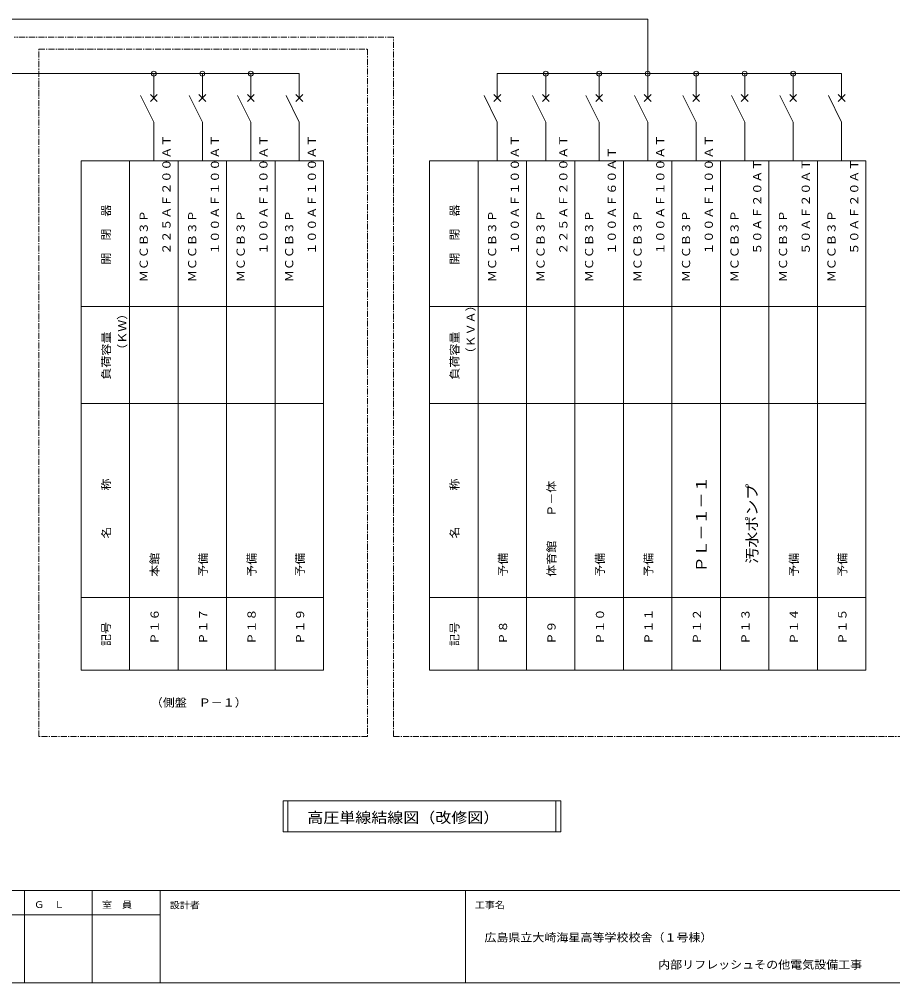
# Model space of a CAD drawing. Units: millimetres, scale not verified. Extents: x -33000 to 320985, y -33550 to 4750.
# Drawn here: x -14706 to 3310, y -33550 to -13681 of the extents above; entities that cross this region are included whole.
import ezdxf
from ezdxf.enums import TextEntityAlignment as Align

# ---------------------------------------------------------------- set-up
doc = ezdxf.new("R2010")
doc.units = ezdxf.units.MM
doc.header["$LTSCALE"] = 100
doc.linetypes.add('USER1', pattern=[2, 1.25, -0.25, 0.25, -0.25])
doc.linetypes.add('USER2', pattern=[0.26, 0.01, -0.25])
doc.layers.add('0-0_SOGO-EISEI', color=7, linetype='Continuous', lineweight=18)
doc.layers.add('0-1_1', color=6, linetype='Continuous', lineweight=18)
doc.styles.add('ＭＳ ゴシック', font='')
doc.styles.get('ＭＳ ゴシック').set_extended_font_data('MS Gothic')

msp = doc.modelspace()

# ---------------------------------------------------------------- linework, layer by layer
at = {"layer": '0-0_SOGO-EISEI', "color": 2}
for p, q in [((-33000, -31650.4), (22400, -31650.4)), ((-33000, -33550.4), (22400, -33550.4))]:
    msp.add_line(p, q, dxfattribs=at)
at = {"layer": '0-0_SOGO-EISEI', "color": 1}
for p, q in [((-14600, -31650.4), (-14600, -33550.4)), ((-13200, -31650.4), (-13200, -33550.4)), ((-16000, -32150.4), (-11800, -32150.4))]:
    msp.add_line(p, q, dxfattribs=at)
at = {"layer": '0-0_SOGO-EISEI', "color": 1, "linetype": 'USER2'}
msp.add_line((-13200, -32054), (-13200, -31787.2), dxfattribs=at)
at = {"layer": '0-0_SOGO-EISEI', "color": 5}
for p, q in [((-11800, -31650.4), (-11800, -33550.4)), ((-5500, -31650.4), (-5500, -33550.4))]:
    msp.add_line(p, q, dxfattribs=at)
at = {"layer": '0-1_1', "color": 1, "linetype": 'USER1'}
for p, q in [((-6987.5, -14050.7), (-14812.9, -14050.7)), ((-6987.5, -28471.4), (-6987.5, -14050.7)), ((-6987.5, -28471.4), (4161.5, -28471.4))]:
    msp.add_line(p, q, dxfattribs=at)
at = {"layer": '0-1_1', "color": 1}
for p, q in [((-21821.9, -14802.8), (-11930.4, -14802.8)), ((-11930.4, -14802.8), (-11930.4, -15303.5)), ((-11930.4, -14802.8), (-8930.4, -14802.8)), ((-10930.4, -14802.8), (-10930.4, -15303.5)), ((-9930.4, -14802.8), (-9930.4, -15303.5)), ((-8930.4, -14802.8), (-8930.4, -15303.5)), ((-4846.2, -14802.8), (-4846.2, -15303.5)), ((-4846.2, -14802.8), (2255.5, -14802.8)), ((-3846.2, -14802.8), (-3846.2, -15303.5)), ((-2744.5, -14802.8), (-2744.5, -15303.5)), ((-1744.5, -14802.8), (-1744.5, -15303.5)), ((-744.5, -14802.8), (-744.5, -15303.5)), ((255.5, -14802.8), (255.5, -15303.5)), ((1255.5, -14802.8), (1255.5, -15303.5)), ((2255.5, -14802.8), (2255.5, -15303.5)), ((-12001.6, -15232.6), (-11860.2, -15374)), ((-11860.2, -15232.6), (-12001.6, -15374)), ((-11001.6, -15232.6), (-10860.2, -15374)), ((-10860.2, -15232.6), (-11001.6, -15374)), ((-10001.6, -15232.6), (-9860.2, -15374)), ((-9860.2, -15232.6), (-10001.6, -15374)), ((-9001.6, -15232.6), (-8860.2, -15374)), ((-8860.2, -15232.6), (-9001.6, -15374)), ((-4917.5, -15232.6), (-4776.1, -15374)), ((-4776.1, -15232.6), (-4917.5, -15374)), ((-3917.5, -15232.6), (-3776.1, -15374)), ((-3776.1, -15232.6), (-3917.5, -15374)), ((-2815.8, -15232.6), (-2674.3, -15374)), ((-2674.3, -15232.6), (-2815.8, -15374)), ((-1815.8, -15232.6), (-1674.3, -15374)), ((-1674.3, -15232.6), (-1815.8, -15374)), ((-815.8, -15232.6), (-674.3, -15374)), ((-674.3, -15232.6), (-815.8, -15374)), ((184.2, -15232.6), (325.7, -15374)), ((325.7, -15232.6), (184.2, -15374)), ((1184.2, -15232.6), (1325.7, -15374)), ((1325.7, -15232.6), (1184.2, -15374)), ((2184.2, -15232.6), (2325.7, -15374)), ((2325.7, -15232.6), (2184.2, -15374)), ((-11930.4, -15802.8), (-11930.4, -16602.8)), ((-10930.4, -15802.8), (-10930.4, -16602.8)), ((-9930.4, -15802.8), (-9930.4, -16602.8)), ((-8930.4, -15802.8), (-8930.4, -16602.8)), ((-4846.2, -15802.8), (-4846.2, -16602.8)), ((-3846.2, -15802.8), (-3846.2, -16602.8)), ((-2744.5, -15802.8), (-2744.5, -16602.8)), ((-1744.5, -15802.8), (-1744.5, -16602.8)), ((-744.5, -15802.8), (-744.5, -16602.8)), ((255.5, -15802.8), (255.5, -16602.8)), ((1255.5, -15802.8), (1255.5, -16602.8)), ((2255.5, -15802.8), (2255.5, -16602.8)), ((-9264.9, -30440.6), (-9264.9, -29798.9)), ((-9264.9, -29798.9), (-3538.8, -29798.9)), ((-9164.9, -30440.6), (-9164.9, -29798.9)), ((-3638.8, -29798.9), (-3638.8, -30440.6)), ((-3538.8, -29798.9), (-3538.8, -30440.6)), ((-3538.8, -30440.6), (-9264.9, -30440.6))]:
    msp.add_line(p, q, dxfattribs=at)
at = {"layer": '0-1_1', "color": 4}
for p, q in [((-12203.5, -15256.5), (-11930.4, -15802.8)), ((-11203.5, -15256.5), (-10930.4, -15802.8)), ((-10203.5, -15256.5), (-9930.4, -15802.8)), ((-9203.5, -15256.5), (-8930.4, -15802.8)), ((-5119.4, -15256.5), (-4846.2, -15802.8)), ((-4119.4, -15256.5), (-3846.2, -15802.8)), ((-3017.7, -15256.5), (-2744.5, -15802.8)), ((-2017.7, -15256.5), (-1744.5, -15802.8)), ((-1017.7, -15256.5), (-744.5, -15802.8)), ((-17.7, -15256.5), (255.5, -15802.8)), ((982.3, -15256.5), (1255.5, -15802.8)), ((1982.3, -15256.5), (2255.5, -15802.8))]:
    msp.add_line(p, q, dxfattribs=at)
at = {"layer": '0-1_1', "color": 2}
for p, q in [((-13430.4, -16602.8), (-13430.4, -27102.7)), ((-8430.4, -16602.8), (-13430.4, -16602.8)), ((-8430.4, -16602.8), (-8430.4, -27102.7)), ((-6244.5, -16602.8), (-6244.5, -27102.7)), ((-3244.5, -16602.8), (-6244.5, -16602.8)), ((2755.5, -16602.8), (-3244.5, -16602.8)), ((2755.5, -16602.8), (2755.5, -27102.7)), ((-13430.4, -27102.7), (-8430.4, -27102.7)), ((-6244.5, -27102.7), (-3244.5, -27102.7)), ((-3244.5, -27102.7), (2755.5, -27102.7))]:
    msp.add_line(p, q, dxfattribs=at)
at = {"layer": '0-1_1', "color": 9}
for p, q in [((-12430.4, -16602.8), (-12430.4, -27102.7)), ((-11430.4, -16602.8), (-11430.4, -27102.7)), ((-10430.4, -16602.8), (-10430.4, -27102.7)), ((-9430.4, -16602.8), (-9430.4, -27102.7)), ((-5244.5, -16602.8), (-5244.5, -27102.7)), ((-4244.5, -16602.8), (-4244.5, -27102.7)), ((-3244.5, -16602.8), (-3244.5, -27102.7)), ((-2244.5, -16602.8), (-2244.5, -27102.7)), ((-1244.5, -16602.8), (-1244.5, -27102.7)), ((-244.5, -16602.8), (-244.5, -27102.7)), ((755.5, -16602.8), (755.5, -27102.7)), ((1755.5, -16602.8), (1755.5, -27102.7)), ((-13430.4, -19602.8), (-8430.4, -19602.8)), ((-6244.5, -19602.8), (2755.5, -19602.8)), ((-13430.4, -21602.8), (-8430.4, -21602.8)), ((-6244.5, -21602.8), (2755.5, -21602.8)), ((-13430.4, -25602.7), (-8430.4, -25602.7)), ((-6244.5, -25602.7), (2755.5, -25602.7))]:
    msp.add_line(p, q, dxfattribs=at)
at = {"layer": '0-1_1', "color": 1}
msp.add_lwpolyline([(-1744.5, -14802.8), (-1744.5, -13681.4), (-16720.2, -13681.4)], dxfattribs=at)
at = {"layer": '0-1_1', "color": 1, "linetype": 'USER1'}
msp.add_lwpolyline([(-14302.9, -14295), (-7524.7, -14295), (-7524.7, -28471.4), (-14302.9, -28471.4)], close=True, dxfattribs=at)
at = {"layer": '0-1_1', "color": 1}
for centre in [(-11930.4, -14802.8), (-10930.4, -14802.8), (-9930.4, -14802.8), (-3846.2, -14802.8), (-2744.5, -14802.8), (-1744.5, -14802.8), (-744.5, -14802.8), (255.5, -14802.8), (1255.5, -14802.8)]:
    msp.add_circle(centre, 50, dxfattribs=at)

# ---------------------------------------------------------------- texts
at = {"layer": '0-0_SOGO-EISEI', "style": 'ＭＳ ゴシック', "width": 1.1}
for s, p in [('Ｇ\u3000Ｌ', (-14400, -32050.4)), ('室\u3000員', (-13000, -32050.4)), ('設計者', (-11600.7, -32059.6)), ('工事名', (-5310.3, -32058.8))]:
    msp.add_text(s, height=137.5, dxfattribs=at).set_placement(p, align=Align.BOTTOM_LEFT)
at = {"layer": '0-1_1', "color": 7, "style": 'ＭＳ ゴシック', "width": 1.1}
for s, height, rotation, p in [('２２５ＡＦ２００ＡＴ', 165, 90, (-11536.4, -18536.8)), ('１００ＡＦ１００ＡＴ', 165, 90, (-10536.4, -18536.8)), ('１００ＡＦ１００ＡＴ', 165, 90, (-9536.4, -18536.8)), ('１００ＡＦ１００ＡＴ', 165, 90, (-8536.4, -18536.8)), ('１００ＡＦ１００ＡＴ', 165, 90, (-4350.6, -18536.8)), ('２２５ＡＦ２００ＡＴ', 165, 90, (-3350.6, -18536.8)), ('１００ＡＦ１００ＡＴ', 165, 90, (-1350.6, -18536.8)), ('１００ＡＦ１００ＡＴ', 165, 90, (-350.6, -18536.8)), ('１００ＡＦ６０ＡＴ', 165, 90, (-2350.6, -18536.8)), ('５０ＡＦ２０ＡＴ', 165, 90, (649.4, -18536.8)), ('５０ＡＦ２０ＡＴ', 165, 90, (1649.4, -18536.8)), ('５０ＡＦ２０ＡＴ', 165, 90, (2649.4, -18536.8)), ('開\u3000閉\u3000器', 165, 90, (-12780.4, -18740.3)), ('ＭＣＣＢ３Ｐ', 165, 90, (-12005.2, -19102.8)), ('ＭＣＣＢ３Ｐ', 165, 90, (-11005.2, -19102.8)), ('ＭＣＣＢ３Ｐ', 165, 90, (-10005.2, -19102.8)), ('ＭＣＣＢ３Ｐ', 165, 90, (-9005.2, -19102.8)), ('開\u3000閉\u3000器', 165, 90, (-5594.5, -18740.3)), ('ＭＣＣＢ３Ｐ', 165, 90.001, (-4819.3, -19102.8)), ('ＭＣＣＢ３Ｐ', 165, 90, (-3819.3, -19102.8)), ('ＭＣＣＢ３Ｐ', 165, 90.001, (-2819.3, -19102.8)), ('ＭＣＣＢ３Ｐ', 165, 90.001, (-1819.3, -19102.8)), ('ＭＣＣＢ３Ｐ', 165, 90.001, (-819.3, -19102.8)), ('ＭＣＣＢ３Ｐ', 165, 90, (180.7, -19102.8)), ('ＭＣＣＢ３Ｐ', 165, 90, (1180.7, -19102.8)), ('ＭＣＣＢ３Ｐ', 165, 90.001, (2180.7, -19102.8)), ('（ＫＶＡ）', 165, 90.001, (-5262, -20695.9)), ('（ＫＷ）', 165, 90.001, (-12447.9, -20620.9)), ('負荷容量', 165, 90, (-12780.4, -21112.7)), ('負荷容量', 165, 90, (-5594.5, -21112.7)), ('名\u3000\u3000\u3000称', 165, 90, (-12780.4, -24390.4)), ('名\u3000\u3000\u3000称', 165, 90, (-5594.5, -24390.4)), ('体育館\u3000\u3000Ｐ－体', 165, 90, (-3594.5, -25178.7)), ('ＰＬ－１－１', 219.9, 90, (-462.4, -25087.6)), ('汚水ポンプ', 219.9, 90, (583.3, -24909.1)), ('本館', 165, 90, (-11780.4, -25178.7)), ('予備', 165, 90, (-10780.4, -25178.7)), ('予備', 165, 90, (-9780.4, -25178.7)), ('予備', 165, 90, (-8780.4, -25178.7)), ('予備', 165, 90, (-4594.5, -25178.7)), ('予備', 165, 90, (-2594.5, -25178.7)), ('予備', 165, 90, (-1594.5, -25178.7)), ('予備', 165, 90, (1405.5, -25178.7)), ('予備', 165, 90, (2405.5, -25178.7)), ('Ｐ１６', 165, 90, (-11780.4, -26577.7)), ('Ｐ１７', 165, 90, (-10780.4, -26577.7)), ('Ｐ１８', 165, 90, (-9780.4, -26577.7)), ('Ｐ１９', 165, 90, (-8780.4, -26577.7)), ('Ｐ１０', 165, 90.001, (-2594.5, -26577.7)), ('Ｐ１１', 165, 90.001, (-1594.5, -26577.7)), ('Ｐ１２', 165, 90.001, (-594.5, -26577.7)), ('Ｐ１３', 165, 90.001, (405.5, -26577.7)), ('Ｐ１４', 165, 90.001, (1405.5, -26577.7)), ('Ｐ１５', 165, 90.001, (2405.5, -26577.7)), ('記号', 165, 90, (-12780.4, -26607.7)), ('記号', 165, 90, (-5594.5, -26607.7)), ('Ｐ８', 165, 90.001, (-4594.5, -26577.7)), ('Ｐ９', 165, 90.001, (-3594.5, -26577.7))]:
    msp.add_text(s, height=height, rotation=rotation, dxfattribs=at).set_placement(p, align=Align.BOTTOM_LEFT)
for s, height, p in [('（側盤\u3000Ｐ－１）', 165, (-11994, -27906.1)), ('高圧単線結線図（改修図）', 219.9, (-8765.2, -30320.4)), ('広島県立大崎海星高等学校校舎（１号棟）', 165, (-5112.5, -32750.4)), ('内部リフレッシュその他電気設備工事', 165, (-1529.2, -33310.7))]:
    msp.add_text(s, height=height, dxfattribs=at).set_placement(p, align=Align.BOTTOM_LEFT)

doc.saveas('drawing.dxf')
